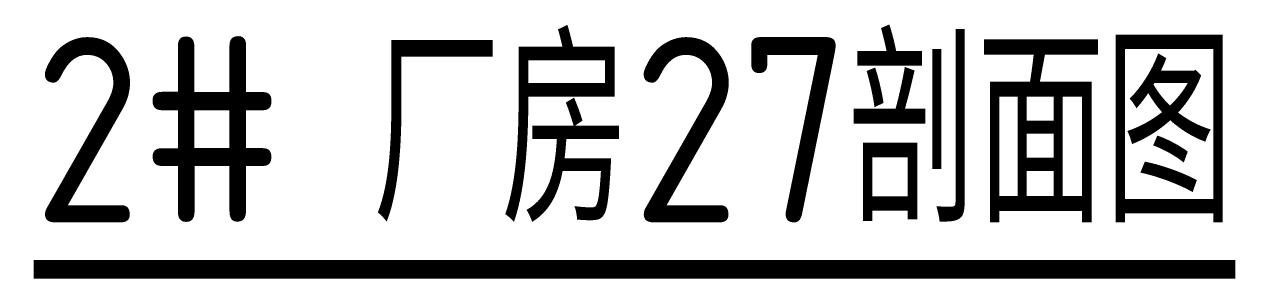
# Model space of a CAD drawing. Extents: x -1899985 to -450366, y 556196 to 2151267.
# Drawn here: x -947382 to -942763, y 558897 to 559858 of the extents above; entities that cross this region are included whole.
import ezdxf

# ---------------------------------------------------------------- set-up
doc = ezdxf.new("R2010")
doc.units = 0
doc.header["$LTSCALE"] = 1000
doc.header["$MEASUREMENT"] = 0
doc.layers.add('DIM_SYMB', color=3, linetype='Continuous')
doc.layers.add('PUB_TEXT', color=7, linetype='Continuous')
doc.styles.get("Standard").update_dxf_attribs({"font": 'gbenor.shx', "bigfont": 'gbcbig.shx'})

msp = doc.modelspace()

# ---------------------------------------------------------------- linework, layer by layer
at = {"layer": 'DIM_SYMB', "const_width": 70}
msp.add_lwpolyline([(-947346.9, 558932.5), (-942798.4, 558932.5)], dxfattribs=at)

# ---------------------------------------------------------------- texts
at = {"layer": 'PUB_TEXT'}
for s, height, p in [('厂房', 675.18, (-946063.6, 559109.7)), ('剖面图', 675.18, (-944263.9, 559109.7)), ('2#', 700, (-947346.9, 559109.7)), ('27', 700, (-945080.6, 559109.7))]:
    msp.add_text(s, height=height, dxfattribs=at).set_placement(p)

doc.saveas('drawing.dxf')
